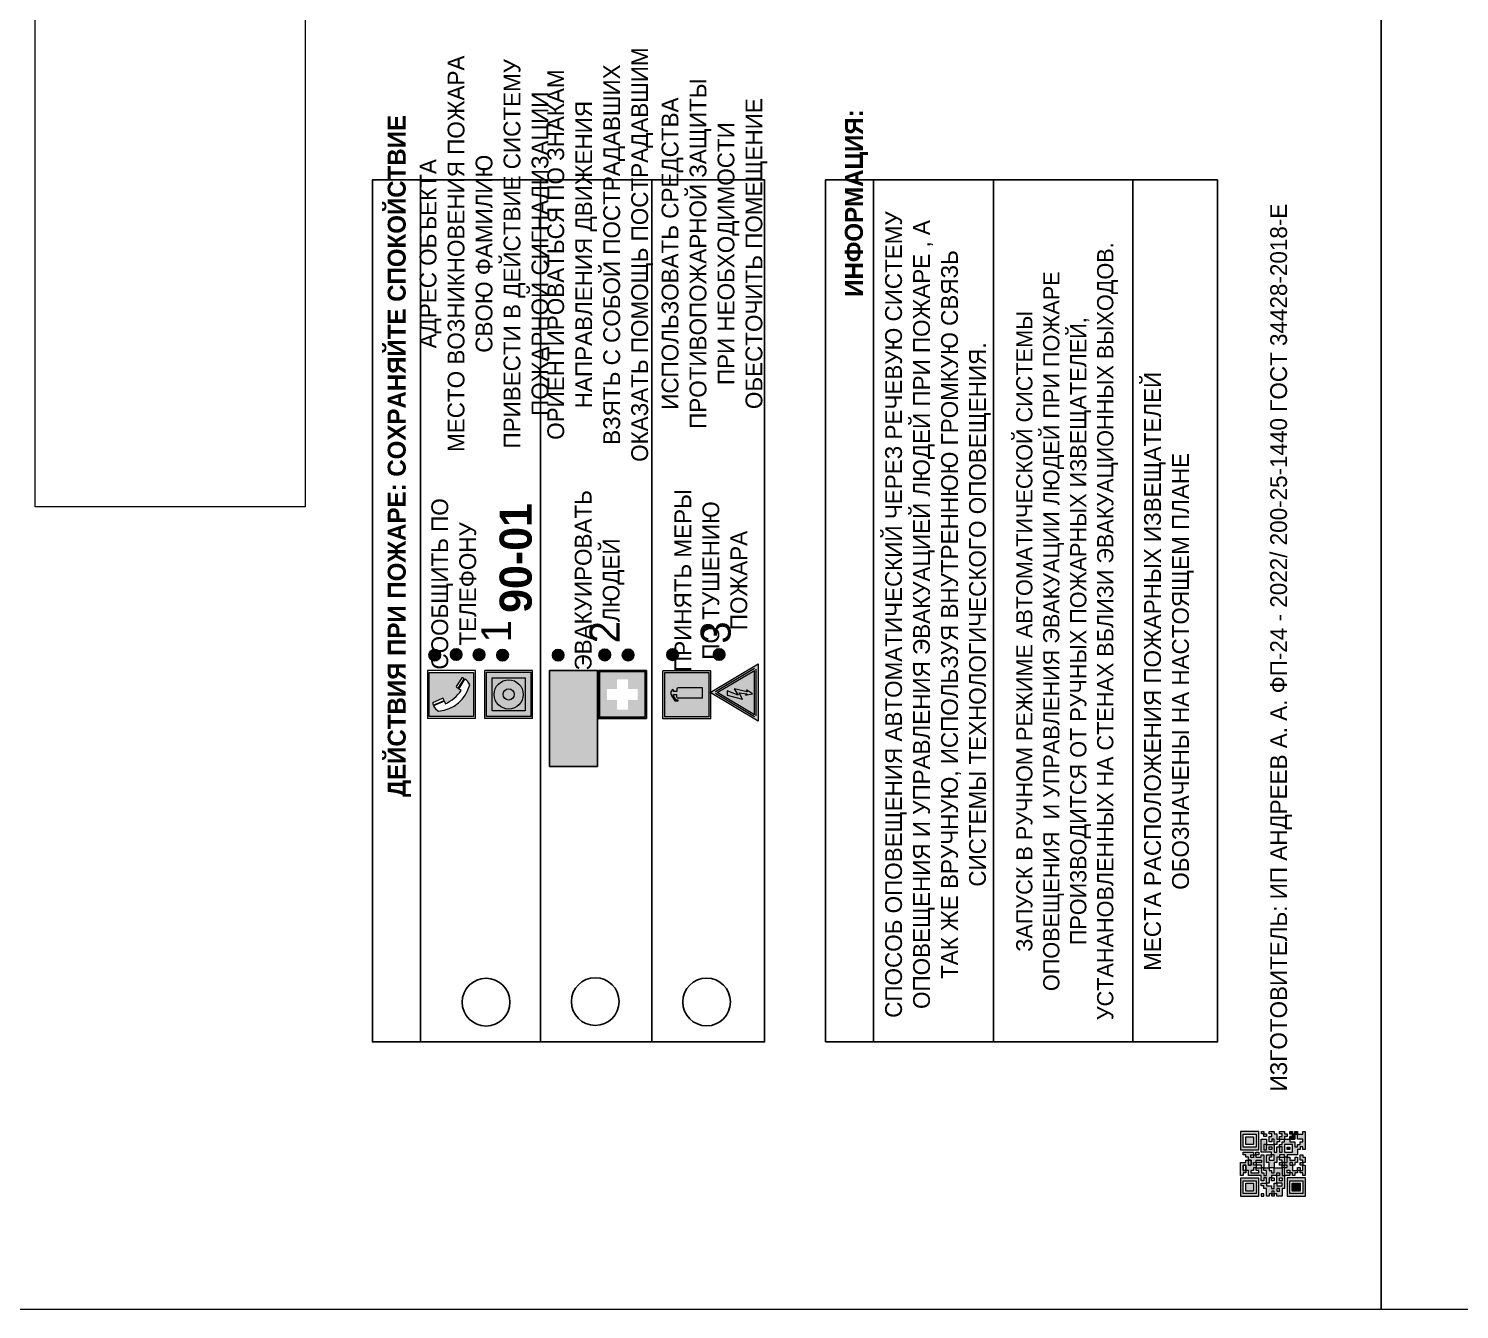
# Model space of a CAD drawing. Header units: millimetres. Extents: x 13810 to 67229, y 12374 to 21950.
# Drawn here: x 28840.9 to 29079.6, y 13754.2 to 13967.8 of the extents above; entities that cross this region are included whole.
import ezdxf

# ---------------------------------------------------------------- set-up
doc = ezdxf.new("R2010")
doc.units = ezdxf.units.MM
doc.styles.add('обычный', font='arial.ttf')
picture_1 = doc.add_image_def('image1.jpg', size_in_pixel=(337, 105))

# ---------------------------------------------------------------- blocks, each defined once
blk = doc.blocks.new('QR')
at = {"lineweight": 0}
h = blk.add_hatch(color=256, dxfattribs=at)
h.dxf.hatch_style = 1
h.paths.add_polyline_path([(9241.16, 2687.38), (9242.01, 2687.38), (9242.01, 2687.83), (9241.59, 2687.83), (9241.59, 2688.68), (9239.45, 2688.68), (9239.45, 2688.25), (9239.86, 2688.25), (9239.86, 2687.83), (9240.29, 2687.83), (9240.29, 2688.25), (9241.16, 2688.25), (9241.16, 2687.83), (9240.29, 2687.83), (9240.29, 2687.38), (9239.45, 2687.38), (9239.45, 2685.22), (9238.57, 2685.22), (9238.57, 2684.8), (9239.02, 2684.8), (9239.02, 2684.37), (9238.13, 2684.37), (9238.13, 2683.92), (9239.02, 2683.92), (9239.02, 2683.5), (9239.44, 2683.5), (9239.44, 2682.64), (9239.87, 2682.64), (9239.87, 2682.18), (9239.44, 2682.18), (9239.44, 2682.64), (9238.13, 2682.64), (9238.13, 2681.76), (9237.71, 2681.76), (9237.71, 2682.64), (9238.13, 2682.64), (9238.13, 2683.07), (9237.27, 2683.07), (9237.27, 2683.51), (9237.71, 2683.51), (9237.71, 2684.37), (9238.13, 2684.37), (9238.13, 2685.22), (9237.71, 2685.22), (9237.71, 2684.8), (9237.28, 2684.8), (9237.28, 2684.38), (9235.98, 2684.38), (9235.98, 2683.92), (9236.4, 2683.92), (9236.4, 2683.49), (9236.84, 2683.49), (9236.84, 2683.07), (9236.4, 2683.07), (9236.4, 2682.64), (9235.98, 2682.64), (9235.98, 2681.76), (9237.29, 2681.76), (9237.29, 2681.33), (9239.43, 2681.33), (9239.43, 2681.76), (9240.74, 2681.76), (9240.74, 2683.05), (9239.87, 2683.05), (9239.87, 2683.5), (9240.29, 2683.5), (9240.29, 2683.91), (9240.74, 2683.91), (9240.74, 2684.81), (9240.29, 2684.81), (9240.29, 2684.79), (9240.29, 2684.37), (9239.45, 2684.37), (9239.45, 2684.8), (9239.87, 2684.8), (9239.87, 2685.21), (9240.74, 2685.21), (9240.74, 2686.1), (9240.29, 2686.1), (9240.29, 2685.64), (9239.86, 2685.64), (9239.86, 2686.95), (9240.29, 2686.95), (9240.29, 2686.52), (9240.74, 2686.52), (9240.74, 2686.1), (9241.16, 2686.1), (9241.16, 2686.53), (9241.59, 2686.53), (9241.59, 2686.1), (9242.02, 2686.1), (9242.02, 2685.21), (9241.59, 2685.21), (9241.59, 2686.1), (9241.16, 2686.1), (9241.16, 2685.21), (9240.74, 2685.21), (9240.74, 2684.81), (9242.89, 2684.81), (9242.89, 2685.22), (9242.47, 2685.22), (9242.47, 2686.11), (9242.89, 2686.11), (9242.89, 2686.52), (9242.46, 2686.52), (9242.46, 2686.95), (9242.89, 2686.95), (9242.89, 2686.52), (9243.32, 2686.52), (9243.32, 2688.26), (9242.9, 2688.26), (9242.9, 2687.83), (9242.47, 2687.83), (9242.47, 2687.38), (9242.01, 2687.38), (9242.01, 2686.94), (9241.16, 2686.94)])
h.paths.add_polyline_path([(9239.02, 2682.18), (9239.02, 2681.76), (9238.54, 2681.76), (9238.54, 2682.18)], flags=16)
h.paths.add_polyline_path([(9237.27, 2682.65), (9237.27, 2682.19), (9236.83, 2682.19), (9236.83, 2682.65)], flags=16)
h = blk.add_hatch(color=256, dxfattribs=at)
h.dxf.hatch_style = 1
h.paths.add_polyline_path([(9238.15, 2687.83), (9236.83, 2687.83), (9236.83, 2686.52), (9238.15, 2686.52)], flags=0)
h.paths.add_polyline_path([(9239.01, 2685.65), (9239.01, 2688.68), (9235.98, 2688.68), (9235.98, 2685.65)])
h.paths.add_polyline_path([(9236.41, 2686.1), (9236.41, 2688.26), (9238.56, 2688.26), (9238.56, 2686.1)], flags=16)
h.paths.add_polyline_path([(9236.83, 2686.52), (9236.83, 2687.83), (9238.15, 2687.83), (9238.15, 2686.52)], flags=0)
h = blk.add_hatch(color=256, dxfattribs=at)
h.dxf.hatch_style = 1
h.paths.add_polyline_path([(9238.15, 2686.52), (9238.15, 2687.83), (9236.83, 2687.83), (9236.83, 2686.52)])
h.paths.add_polyline_path([(9245.91, 2686.52), (9245.91, 2687.83), (9244.59, 2687.83), (9244.59, 2686.52)], flags=0)
h.paths.add_polyline_path([(9246.77, 2685.65), (9246.77, 2688.68), (9243.74, 2688.68), (9243.74, 2685.65)])
h.paths.add_polyline_path([(9244.17, 2686.1), (9244.17, 2688.26), (9246.32, 2688.26), (9246.32, 2686.1)], flags=16)
h.paths.add_polyline_path([(9244.59, 2686.52), (9244.59, 2687.83), (9245.91, 2687.83), (9245.91, 2686.52)], flags=0)
h = blk.add_hatch(color=256, dxfattribs=at)
h.dxf.hatch_style = 1
h.paths.add_polyline_path([(9243.32, 2686.11), (9242.89, 2686.11), (9242.89, 2685.64), (9243.32, 2685.64)])
h.paths.add_polyline_path([(9239.02, 2683.07), (9239.02, 2683.5), (9238.56, 2683.5), (9238.56, 2683.07)])
h.paths.add_polyline_path([(9236.4, 2684.8), (9236.4, 2685.22), (9235.98, 2685.22), (9235.98, 2684.8)])
h.paths.add_polyline_path([(9236.4, 2683.07), (9236.4, 2683.49), (9235.98, 2683.49), (9235.98, 2683.07)])
h = blk.add_hatch(color=256, dxfattribs=at)
h.dxf.hatch_style = 1
h.paths.add_polyline_path([(9240.75, 2681.76), (9240.75, 2681.35), (9241.17, 2681.35), (9241.17, 2681.76)])
h.paths.add_polyline_path([(9241.6, 2682.18), (9241.17, 2682.18), (9241.17, 2681.76), (9241.6, 2681.76)])
h.paths.add_polyline_path([(9242.47, 2681.34), (9242.47, 2682.19), (9242.02, 2682.19), (9242.02, 2681.76), (9241.6, 2681.76), (9241.6, 2681.34)])
h.paths.add_polyline_path([(9239.87, 2678.3), (9239.44, 2678.3), (9239.44, 2677.89), (9241.17, 2677.89), (9241.17, 2678.3), (9240.28, 2678.3), (9240.28, 2678.73), (9239.87, 2678.73)])
h.paths.add_polyline_path([(9240.75, 2678.73), (9240.75, 2679.19), (9240.28, 2679.19), (9240.28, 2678.73)])
h.paths.add_polyline_path([(9241.6, 2678.73), (9241.17, 2678.73), (9241.17, 2678.3), (9241.6, 2678.3)])
h.paths.add_polyline_path([(9242.02, 2678.3), (9241.6, 2678.3), (9241.6, 2677.89), (9242.48, 2677.89), (9242.48, 2678.31), (9242.9, 2678.31), (9242.9, 2678.73), (9242.02, 2678.73)])
h.paths.add_polyline_path([(9246.36, 2684.37), (9246.36, 2684.79), (9245.93, 2684.79), (9245.93, 2684.37)])
h.paths.add_polyline_path([(9246.78, 2685.2), (9246.36, 2685.2), (9246.36, 2684.79), (9246.78, 2684.79)])
h.paths.add_polyline_path([(9245.91, 2687.83), (9244.59, 2687.83), (9244.59, 2686.52), (9245.91, 2686.52)])
h = blk.add_hatch(color=256, dxfattribs=at)
h.dxf.hatch_style = 1
h.paths.add_polyline_path([(9243.32, 2682.64), (9243.32, 2683.07), (9244.62, 2683.07), (9244.62, 2684.37), (9243.74, 2684.37), (9243.74, 2684.8), (9244.62, 2684.8), (9244.62, 2684.37), (9245.48, 2684.37), (9245.48, 2685.22), (9243.32, 2685.22), (9243.32, 2683.5), (9242.89, 2683.5), (9242.89, 2683.06), (9242.01, 2683.06), (9242.01, 2683.91), (9242.47, 2683.91), (9242.47, 2683.5), (9242.89, 2683.5), (9242.89, 2684.38), (9241.59, 2684.38), (9241.59, 2683.91), (9240.74, 2683.91), (9240.74, 2683.05), (9241.59, 2683.05), (9241.59, 2682.64), (9242.47, 2682.64), (9242.47, 2682.19), (9242.91, 2682.19), (9242.91, 2681.34), (9242.48, 2681.34), (9242.48, 2680.91), (9242.91, 2680.91), (9242.91, 2679.17), (9243.75, 2679.17), (9243.75, 2678.73), (9244.2, 2678.73), (9244.2, 2678.3), (9243.75, 2678.3), (9243.75, 2677.88), (9246.78, 2677.88), (9246.78, 2678.3), (9246.35, 2678.3), (9246.35, 2679.19), (9245.48, 2679.19), (9245.48, 2678.31), (9245.05, 2678.31), (9245.05, 2678.73), (9244.62, 2678.73), (9244.62, 2679.19), (9244.2, 2679.19), (9244.2, 2679.61), (9245.05, 2679.61), (9245.05, 2680.46), (9245.48, 2680.46), (9245.48, 2681.34), (9245.04, 2681.34), (9245.04, 2681.76), (9244.63, 2681.76), (9244.63, 2682.19), (9244.21, 2682.19), (9244.21, 2681.76), (9243.32, 2681.76), (9243.32, 2682.19), (9244.21, 2682.19), (9244.21, 2682.64)])
h.paths.add_polyline_path([(9243.75, 2683.49), (9243.75, 2683.92), (9244.21, 2683.92), (9244.21, 2683.49)], flags=16)
h.paths.add_polyline_path([(9243.32, 2681.34), (9244.63, 2681.34), (9244.63, 2680.04), (9243.32, 2680.04)], flags=16)
h.paths.add_polyline_path([(9243.76, 2680.89), (9244.18, 2680.89), (9244.18, 2680.48), (9243.76, 2680.48)], flags=0)
h = blk.add_hatch(color=256, dxfattribs=at)
h.dxf.hatch_style = 1
h.paths.add_polyline_path([(9246.36, 2683.07), (9246.78, 2683.07), (9246.78, 2683.92), (9246.36, 2683.92), (9246.36, 2683.49), (9245.92, 2683.49), (9245.92, 2683.92), (9245.06, 2683.92), (9245.06, 2683.49), (9245.48, 2683.49), (9245.48, 2683.07), (9244.62, 2683.07), (9244.62, 2682.65), (9245.05, 2682.65), (9245.05, 2682.18), (9245.48, 2682.18), (9245.48, 2682.65), (9246.36, 2682.65)])
h.paths.add_polyline_path([(9246.78, 2682.18), (9246.36, 2682.18), (9246.36, 2681.75), (9245.92, 2681.75), (9245.92, 2682.18), (9245.48, 2682.18), (9245.48, 2681.34), (9245.48, 2681.34), (9245.94, 2681.34), (9245.94, 2680.91), (9246.36, 2680.91), (9246.36, 2681.34), (9246.78, 2681.34)])
h = blk.add_hatch(color=256, dxfattribs=at)
h.dxf.hatch_style = 1
h.paths.add_polyline_path([(9242.02, 2680.46), (9242.48, 2680.46), (9242.48, 2680.91), (9241.58, 2680.91), (9241.58, 2681.35), (9241.17, 2681.35), (9241.17, 2680.91), (9240.75, 2680.91), (9240.75, 2681.33), (9239.43, 2681.33), (9239.43, 2680.46), (9239.86, 2680.46), (9239.86, 2680.92), (9240.3, 2680.92), (9240.3, 2680.46), (9239.86, 2680.46), (9239.86, 2680.04), (9239.44, 2680.04), (9239.44, 2679.62), (9239.86, 2679.62), (9239.86, 2679.19), (9240.29, 2679.19), (9240.29, 2680.03), (9241.18, 2680.03), (9241.18, 2680.47), (9241.6, 2680.47), (9241.6, 2680.03), (9241.18, 2680.03), (9241.18, 2679.61), (9241.6, 2679.61), (9241.6, 2679.19), (9242.47, 2679.19), (9242.47, 2679.6), (9242.02, 2679.6)])
h = blk.add_hatch(color=256, dxfattribs=at)
h.dxf.hatch_style = 1
h.paths.add_polyline_path([(9235.98, 2680.9), (9235.98, 2677.86), (9239.02, 2677.86), (9239.02, 2680.9)])
h.paths.add_polyline_path([(9238.57, 2680.48), (9238.57, 2678.32), (9236.41, 2678.32), (9236.41, 2680.48)], flags=16)
h.paths.add_polyline_path([(9238.15, 2680.05), (9238.15, 2678.74), (9236.83, 2678.74), (9236.83, 2680.05)], flags=0)
h = blk.add_hatch(color=256, dxfattribs=at)
h.dxf.hatch_style = 1
h.paths.add_polyline_path([(9238.15, 2680.05), (9236.83, 2680.05), (9236.83, 2678.74), (9238.15, 2678.74)])
h = blk.add_hatch(color=256, dxfattribs=at)
h.dxf.hatch_style = 1
h.paths.add_polyline_path([(9244.18, 2680.48), (9244.18, 2680.89), (9243.76, 2680.89), (9243.76, 2680.48)])
h = blk.add_hatch(color=256, dxfattribs=at)
h.dxf.hatch_style = 1
h.paths.add_polyline_path([(9245.93, 2680.04), (9245.93, 2680.46), (9245.48, 2680.46), (9245.48, 2679.62), (9246.35, 2679.62), (9246.35, 2680.04)])
h.paths.add_polyline_path([(9246.78, 2680.04), (9246.78, 2680.46), (9246.35, 2680.46), (9246.35, 2680.04)])
h.paths.add_polyline_path([(9246.78, 2679.18), (9246.78, 2679.62), (9246.35, 2679.62), (9246.35, 2679.18)])
for points in [[(9237.71, 2685.22), (9238.13, 2685.22), (9238.13, 2684.37), (9237.71, 2684.37), (9237.71, 2683.51), (9237.27, 2683.51), (9237.27, 2683.07), (9238.13, 2683.07), (9238.13, 2682.64), (9237.71, 2682.64), (9237.71, 2681.76), (9238.13, 2681.76), (9238.13, 2682.64), (9239.44, 2682.64), (9239.44, 2683.5), (9239.02, 2683.5), (9239.02, 2683.07), (9238.56, 2683.07), (9238.56, 2683.5), (9239.02, 2683.5), (9239.02, 2683.92), (9238.13, 2683.92), (9238.13, 2684.37), (9239.02, 2684.37), (9239.02, 2684.8), (9238.57, 2684.8), (9238.57, 2685.22), (9239.45, 2685.22), (9239.45, 2687.38), (9240.29, 2687.38), (9240.29, 2687.83), (9239.86, 2687.83), (9239.86, 2688.25), (9239.45, 2688.25), (9239.45, 2688.68), (9241.59, 2688.68), (9241.59, 2687.83), (9242.01, 2687.83), (9242.01, 2687.38), (9242.47, 2687.38), (9242.47, 2687.83), (9242.9, 2687.83), (9242.9, 2688.26), (9243.32, 2688.26), (9243.32, 2686.52), (9242.89, 2686.52), (9242.89, 2686.11), (9243.32, 2686.11), (9243.32, 2685.64), (9242.89, 2685.64), (9242.89, 2686.11), (9242.47, 2686.11), (9242.47, 2685.22), (9242.89, 2685.22), (9242.89, 2684.81), (9240.74, 2684.81), (9240.74, 2683.91), (9241.59, 2683.91), (9241.59, 2684.38), (9242.89, 2684.38), (9242.89, 2683.5), (9242.47, 2683.5), (9242.47, 2683.91), (9242.01, 2683.91), (9242.01, 2683.06), (9242.89, 2683.06), (9242.89, 2683.5), (9243.32, 2683.5), (9243.32, 2685.22), (9245.48, 2685.22), (9245.48, 2684.37), (9244.62, 2684.37), (9244.62, 2683.07), (9245.48, 2683.07), (9245.48, 2683.49), (9245.06, 2683.49), (9245.06, 2683.92), (9245.92, 2683.92), (9245.92, 2683.49), (9246.36, 2683.49), (9246.36, 2683.92), (9246.78, 2683.92), (9246.78, 2683.07), (9246.36, 2683.07), (9246.36, 2682.65), (9245.48, 2682.65), (9245.48, 2682.18), (9245.92, 2682.18), (9245.92, 2681.75), (9246.36, 2681.75), (9246.36, 2682.18), (9246.78, 2682.18), (9246.78, 2681.34), (9246.36, 2681.34), (9246.36, 2680.91), (9245.94, 2680.91), (9245.94, 2681.34), (9245.48, 2681.34), (9245.48, 2680.46), (9245.93, 2680.46), (9245.93, 2680.04), (9246.35, 2680.04), (9246.35, 2680.46), (9246.78, 2680.46), (9246.78, 2680.04), (9246.78, 2680.04), (9246.35, 2680.04), (9246.35, 2679.62), (9246.78, 2679.62), (9246.78, 2679.18), (9246.35, 2679.18), (9246.35, 2678.3), (9246.78, 2678.3), (9246.78, 2677.88), (9243.75, 2677.88), (9243.75, 2678.3), (9244.2, 2678.3), (9244.2, 2678.73), (9243.75, 2678.73), (9243.75, 2679.17), (9242.91, 2679.17), (9242.91, 2680.91), (9242.48, 2680.91), (9242.48, 2680.46), (9242.02, 2680.46), (9242.02, 2679.6), (9242.47, 2679.6), (9242.47, 2679.19), (9241.6, 2679.19), (9241.6, 2679.61), (9241.18, 2679.61), (9241.18, 2680.03), (9240.29, 2680.03), (9240.29, 2679.19), (9240.75, 2679.19), (9240.75, 2678.73), (9240.28, 2678.73), (9240.28, 2678.3), (9241.17, 2678.3), (9241.17, 2678.73), (9241.6, 2678.73), (9241.6, 2678.3), (9242.02, 2678.3), (9242.02, 2678.73), (9242.9, 2678.73), (9242.9, 2678.31), (9242.48, 2678.31), (9242.48, 2677.89), (9241.6, 2677.89), (9241.6, 2678.3), (9241.17, 2678.3), (9241.17, 2677.89), (9239.44, 2677.89), (9239.44, 2678.3), (9239.87, 2678.3), (9239.87, 2678.73), (9240.28, 2678.73), (9240.28, 2679.19), (9240.29, 2679.19), (9239.86, 2679.19), (9239.86, 2679.62), (9239.44, 2679.62), (9239.44, 2680.04), (9239.86, 2680.04), (9239.86, 2680.46), (9239.43, 2680.46), (9239.43, 2681.33), (9237.29, 2681.33), (9237.29, 2681.76), (9235.98, 2681.76), (9235.98, 2682.64), (9236.4, 2682.64), (9236.4, 2683.07), (9235.98, 2683.07), (9235.98, 2683.49), (9236.4, 2683.49), (9236.4, 2683.92), (9235.98, 2683.92), (9235.98, 2684.38), (9237.28, 2684.38), (9237.28, 2684.8), (9237.71, 2684.8), (9237.71, 2685.22), (9237.92, 2685.22)], [(9240.74, 2686.1), (9240.74, 2686.52), (9240.29, 2686.52), (9240.29, 2686.95), (9239.86, 2686.95), (9239.86, 2685.64), (9240.29, 2685.64), (9240.29, 2686.1), (9240.74, 2686.1), (9240.74, 2686.52)], [(9240.74, 2685.21), (9239.87, 2685.21), (9239.87, 2684.8), (9239.45, 2684.8), (9239.45, 2684.37), (9240.29, 2684.37), (9240.29, 2684.79), (9240.29, 2684.81), (9240.74, 2684.81), (9240.74, 2685.21), (9239.87, 2685.21)], [(9240.74, 2683.91), (9240.29, 2683.91), (9240.29, 2683.5), (9239.87, 2683.5), (9239.87, 2683.05), (9240.74, 2683.05), (9240.74, 2683.91)], [(9244.62, 2684.37), (9244.62, 2684.8), (9243.74, 2684.8), (9243.74, 2684.37), (9244.62, 2684.37)], [(9240.74, 2683.05), (9240.74, 2681.76), (9239.43, 2681.76), (9239.43, 2681.33), (9240.75, 2681.33), (9240.75, 2681.35), (9240.75, 2680.91), (9241.17, 2680.91), (9241.17, 2681.35), (9241.58, 2681.35), (9241.58, 2680.91), (9242.48, 2680.91), (9242.48, 2681.34), (9242.91, 2681.34), (9242.91, 2682.19), (9242.47, 2682.19), (9242.47, 2682.64), (9241.59, 2682.64), (9241.59, 2683.05), (9240.74, 2683.05)], [(9241.6, 2681.76), (9242.02, 2681.76), (9242.02, 2682.19), (9242.47, 2682.19), (9242.47, 2681.34), (9241.6, 2681.34), (9241.6, 2681.76)], [(9244.62, 2683.07), (9243.32, 2683.07), (9243.32, 2682.64), (9244.21, 2682.64), (9244.21, 2682.19), (9243.32, 2682.19), (9243.32, 2681.76), (9244.21, 2681.76), (9244.21, 2682.19), (9244.63, 2682.19), (9244.63, 2681.76), (9245.04, 2681.76), (9245.04, 2681.34), (9245.48, 2681.34)], [(9245.48, 2682.18), (9245.05, 2682.18), (9245.05, 2682.65), (9244.62, 2682.65), (9244.62, 2683.07)], [(9245.48, 2682.18), (9245.48, 2681.34)], [(9239.86, 2680.46), (9239.86, 2680.92), (9240.3, 2680.92), (9240.3, 2680.46), (9239.86, 2680.46)], [(9245.48, 2680.46), (9245.05, 2680.46), (9245.05, 2679.61), (9244.2, 2679.61), (9244.2, 2679.19), (9244.62, 2679.19), (9244.62, 2678.73), (9245.05, 2678.73), (9245.05, 2678.31), (9245.48, 2678.31), (9245.48, 2679.19), (9246.35, 2679.19), (9246.35, 2679.07)], [(9246.35, 2679.62), (9245.48, 2679.62), (9245.48, 2680.46)], [(9245.48, 2680.46), (9245.48, 2679.62), (9246.35, 2679.62), (9246.35, 2680.04), (9245.93, 2680.04), (9245.93, 2680.46), (9245.48, 2680.46), (9245.48, 2679.62)], [(9246.35, 2679.62), (9246.35, 2679.18)]]:
    blk.add_lwpolyline(points, dxfattribs=at)
for points in [[(9235.98, 2685.65), (9239.01, 2685.65), (9239.01, 2688.68), (9235.98, 2688.68)], [(9243.74, 2685.65), (9246.77, 2685.65), (9246.77, 2688.68), (9243.74, 2688.68)], [(9236.41, 2688.26), (9238.56, 2688.26), (9238.56, 2686.1), (9236.41, 2686.1)], [(9236.83, 2687.83), (9238.15, 2687.83), (9238.15, 2686.52), (9236.83, 2686.52)], [(9240.29, 2687.83), (9241.16, 2687.83), (9241.16, 2688.25), (9240.29, 2688.25)], [(9240.29, 2688.25), (9241.16, 2688.25), (9241.16, 2687.83), (9240.29, 2687.83)], [(9241.16, 2686.1), (9240.74, 2686.1), (9240.74, 2685.21), (9241.16, 2685.21)], [(9242.01, 2687.38), (9241.16, 2687.38), (9241.16, 2686.94), (9242.01, 2686.94)], [(9241.16, 2687.38), (9242.01, 2687.38), (9242.01, 2686.94), (9241.16, 2686.94)], [(9241.16, 2686.53), (9241.59, 2686.53), (9241.59, 2686.1), (9241.16, 2686.1)], [(9241.59, 2686.1), (9242.02, 2686.1), (9242.02, 2685.21), (9241.59, 2685.21)], [(9242.89, 2686.52), (9242.46, 2686.52), (9242.46, 2686.95), (9242.89, 2686.95)], [(9244.17, 2688.26), (9246.32, 2688.26), (9246.32, 2686.1), (9244.17, 2686.1)], [(9244.59, 2687.83), (9245.91, 2687.83), (9245.91, 2686.52), (9244.59, 2686.52)], [(9235.98, 2684.8), (9236.4, 2684.8), (9236.4, 2685.22), (9235.98, 2685.22)], [(9243.75, 2683.92), (9244.21, 2683.92), (9244.21, 2683.49), (9243.75, 2683.49)], [(9245.93, 2684.79), (9246.36, 2684.79), (9246.36, 2684.37), (9245.93, 2684.37)], [(9246.36, 2685.2), (9246.78, 2685.2), (9246.78, 2684.79), (9246.36, 2684.79)], [(9236.4, 2683.07), (9236.84, 2683.07), (9236.84, 2683.49), (9236.4, 2683.49)], [(9236.83, 2682.19), (9237.27, 2682.19), (9237.27, 2682.65), (9236.83, 2682.65)], [(9238.54, 2682.18), (9239.02, 2682.18), (9239.02, 2681.76), (9238.54, 2681.76)], [(9239.44, 2682.64), (9239.87, 2682.64), (9239.87, 2682.18), (9239.44, 2682.18)], [(9240.75, 2681.76), (9241.17, 2681.76), (9241.17, 2681.35), (9240.75, 2681.35)], [(9241.17, 2682.18), (9241.6, 2682.18), (9241.6, 2681.76), (9241.17, 2681.76)], [(9243.32, 2680.04), (9244.63, 2680.04), (9244.63, 2681.34), (9243.32, 2681.34)], [(9235.98, 2677.86), (9239.02, 2677.86), (9239.02, 2680.9), (9235.98, 2680.9)], [(9236.41, 2680.48), (9238.57, 2680.48), (9238.57, 2678.32), (9236.41, 2678.32)], [(9236.83, 2680.05), (9238.15, 2680.05), (9238.15, 2678.74), (9236.83, 2678.74)], [(9241.18, 2680.03), (9241.6, 2680.03), (9241.6, 2680.47), (9241.18, 2680.47)], [(9243.76, 2680.89), (9244.18, 2680.89), (9244.18, 2680.48), (9243.76, 2680.48)]]:
    blk.add_lwpolyline(points, close=True, dxfattribs=at)
blk = doc.blocks.new('A$C3E6D3DDE')
at = {"lineweight": 5}
h = blk.add_hatch(color=40, dxfattribs=at)
h.paths.add_polyline_path([(24.1, 1.45), (16.46, -11.35), (31.74, -11.35)])
h.paths.add_polyline_path([(24.09, -0.46), (30.03, -10.41), (18.14, -10.41)], flags=16)
h.paths.add_polyline_path([(24.54, -3.08), (23.41, -6.02), (25.13, -5.01), (24.33, -8.5), (24.82, -8.27), (23.79, -9.86), (23.4, -8.04), (23.8, -8.43), (24.04, -6.29), (22.39, -7.25), (23.44, -3.08)], flags=0)
h = blk.add_hatch(color=256, dxfattribs=at)
h.paths.add_polyline_path([(24.37, 0.03, 0.567511), (23.82, 0.03), (17.59, -10.4, 0.582454), (17.86, -10.88), (30.32, -10.88, 0.582149), (30.6, -10.4)])
h.paths.add_polyline_path([(24.09, -0.46), (18.14, -10.41), (30.03, -10.41)], flags=16)
h.paths.add_polyline_path([(24.54, -3.08), (23.41, -6.02), (25.13, -5.01), (24.33, -8.5), (24.82, -8.27), (23.79, -9.86), (23.4, -8.04), (23.8, -8.43), (24.04, -6.29), (22.39, -7.25), (23.44, -3.08)], flags=0)
h = blk.add_hatch(color=40, dxfattribs=at)
h.paths.add_polyline_path([(24.09, -0.46), (18.14, -10.41), (30.03, -10.41)])
h.paths.add_polyline_path([(24.82, -8.27), (23.79, -9.86), (23.4, -8.04), (23.8, -8.43), (24.04, -6.29), (22.39, -7.25), (23.44, -3.08), (24.54, -3.08), (23.41, -6.02), (25.13, -5.01), (24.33, -8.5)], flags=16)
at = {"color": 40, "lineweight": 5}
for p, q in [((16.46, -11.35), (24.1, 1.45)), ((24.1, 1.45), (31.74, -11.35))]:
    blk.add_line(p, q, dxfattribs=at)
at = {"lineweight": 5}
for p, q in [((17.59, -10.4), (23.82, 0.03)), ((24.37, 0.03), (30.6, -10.4)), ((18.14, -10.41), (24.09, -0.46)), ((23.44, -3.08), (22.39, -7.25)), ((23.41, -6.02), (24.54, -3.08)), ((24.54, -3.08), (23.44, -3.08)), ((24.09, -0.46), (30.03, -10.41)), ((22.39, -7.25), (24.04, -6.29)), ((25.13, -5.01), (23.41, -6.02)), ((24.04, -6.29), (23.8, -8.43)), ((24.33, -8.5), (25.13, -5.01)), ((17.86, -10.88), (30.32, -10.88)), ((18.14, -10.41), (30.03, -10.41)), ((23.8, -8.43), (23.4, -8.04)), ((23.4, -8.04), (23.79, -9.86)), ((23.79, -9.86), (24.82, -8.27)), ((24.82, -8.27), (24.33, -8.5))]:
    blk.add_line(p, q, dxfattribs=at)
at = {"color": 50, "lineweight": 5}
blk.add_line((31.74, -11.35), (16.46, -11.35), dxfattribs=at)
blk = doc.blocks.new('A$C456E1F9C')
at = {"lineweight": 5}
h = blk.add_hatch(color=242, dxfattribs=at)
h.paths.add_polyline_path([(0.51, -1.47), (0.51, -13.26), (12.29, -13.26), (12.29, -1.47)])
h.paths.add_polyline_path([(5.42, -4.95, -0.254479), (4.78, -5.4), (3.52, -2.53, -0.209735), (4.23, -2.4)], flags=16)
h.paths.add_polyline_path([(8.53, -8.6), (10.87, -10.17), (10.54, -10.76), (8.03, -9.13, -0.192251)], flags=16)
h.paths.add_polyline_path([(4.61, -5.49, 0.005518), (3.87, -5.72, 0.128647), (7.49, -10.01, 0.00809), (7.83, -9.33), (10.47, -10.97, -0.16736), (8.99, -12.25, -0.327862), (1.95, -3.95, -0.166952), (3.36, -2.62)], flags=16)
at = {"color": 242, "lineweight": 5}
for p, q in [((0, -13.77), (0, -0.97)), ((12.8, -0.97), (0, -0.97)), ((4.61, -5.49), (3.36, -2.62)), ((3.52, -2.53), (4.78, -5.4)), ((4.23, -2.4), (5.42, -4.95)), ((12.8, -13.77), (12.8, -0.97)), ((7.83, -9.33), (10.47, -10.97)), ((8.03, -9.13), (10.54, -10.76)), ((10.81, -10.12), (8.53, -8.6)), ((10.54, -10.76), (10.8, -10.3)), ((10.8, -10.3), (10.81, -10.12)), ((0, -13.77), (12.8, -13.77))]:
    blk.add_line(p, q, dxfattribs=at)
blk.add_lwpolyline([(0.51, -1.47), (12.29, -1.47), (12.29, -13.26), (0.51, -13.26)], close=True, dxfattribs=at)
for centre, radius, start, end in [((4.59, -5.34), 2.99, 114.2845, 152.1974), ((4.02, -3.27), 0.891, 76.3284, 123.7092), ((11.12, -3.31), 9.19, 183.9915, 256.6009), ((14.98, -39.1), 35.17, 107.1487, 108.4135), ((13.86, -0.94), 11.08, 205.5536, 234.8762), ((4.68, -4.59), 0.824, 276.9621, 334.0723), ((-13.31, 0.8), 23.44, 332.5487, 334.4027), ((8.94, -9.5), 0.989, 114.4092, 157.9388), ((7.87, -9.46), 3, 291.9291, 329.9329)]:
    blk.add_arc(centre, radius, start, end, dxfattribs=at)
blk = doc.blocks.new('A$C54414219')
at = {"true_color": 0xffffff}
h = blk.add_hatch(color=7, dxfattribs=at)
h.paths.add_polyline_path([(2.39, -9.45), (2.39, -18.3), (11.23, -18.3), (11.23, -9.45)], flags=0)
h.paths.add_polyline_path([(10.71, -13.87, -1), (2.92, -13.87, -1)], flags=0)
h.paths.add_polyline_path([(8.3, -13.87, -1), (5.33, -13.87, -1)], flags=0)
h.paths.add_polyline_path([(0.41, -7.47), (0.41, -20.27), (13.21, -20.27), (13.21, -7.47)])
h.paths.add_polyline_path([(0.92, -19.77), (12.71, -19.77), (12.71, -7.98), (0.92, -7.98)], flags=16)
h.paths.add_polyline_path([(11.23, -9.45), (11.23, -18.3), (2.39, -18.3), (2.39, -9.45)], flags=0)
at = {"lineweight": 5}
h = blk.add_hatch(color=242, dxfattribs=at)
h.paths.add_polyline_path([(12.71, -7.98), (0.92, -7.98), (0.92, -19.77), (12.71, -19.77)])
h.paths.add_polyline_path([(11.23, -18.3), (2.39, -18.3), (2.39, -9.45), (11.23, -9.45)], flags=16)
h.paths.add_polyline_path([(10.71, -13.87, -1), (2.92, -13.87, -1)], flags=0)
h.paths.add_polyline_path([(8.3, -13.87, -1), (5.33, -13.87, -1)], flags=0)
at = {"true_color": 0xffffff}
h = blk.add_hatch(color=7, dxfattribs=at)
h.paths.add_polyline_path([(2.39, -9.45), (2.39, -18.3), (11.23, -18.3), (11.23, -9.45)])
h.paths.add_polyline_path([(10.71, -13.87, -1), (2.92, -13.87, -1)], flags=16)
h.paths.add_polyline_path([(8.3, -13.87, -1), (5.33, -13.87, -1)], flags=0)
at = {"lineweight": 5}
h = blk.add_hatch(color=242, dxfattribs=at)
h.paths.add_polyline_path([(2.92, -13.87, 1), (10.71, -13.87, 1)])
h.paths.add_polyline_path([(8.3, -13.87, -1), (5.33, -13.87, -1)], flags=16)
at = {"color": 242, "lineweight": 5}
for p, q in [((0.41, -20.27), (0.41, -7.47)), ((0.41, -7.47), (13.21, -7.47)), ((0.41, -7.47), (13.21, -7.47)), ((13.21, -20.27), (13.21, -7.47)), ((0.41, -20.27), (13.21, -20.27))]:
    blk.add_line(p, q, dxfattribs=at)
for points in [[(0.92, -7.98), (12.71, -7.98), (12.71, -19.77), (0.92, -19.77)], [(2.39, -9.45), (11.23, -9.45), (11.23, -18.3), (2.39, -18.3)]]:
    blk.add_lwpolyline(points, close=True, dxfattribs=at)
for radius in [3.89, 1.49]:
    blk.add_circle((6.81, -13.87), radius, dxfattribs=at)
blk = doc.blocks.new('A$C32E8229D')
at = {"true_color": 0xffffff}
blk.add_hatch(color=7, dxfattribs=at).paths.add_polyline_path([(0, 0), (0, -8), (16, -8), (16, 0)])
h = blk.add_hatch(color=126)
h.paths.add_polyline_path([(0.2, -0.2), (15.8, -0.2), (15.8, -7.8), (0.2, -7.8)])
h.paths.add_polyline_path([(13.49, -2.05), (12.08, -2.05), (11.37, -2.63, 0.162397), (11.29, -2.84), (11.29, -3.63), (10.35, -3.63), (10.35, -4.05), (11.68, -4.05), (11.68, -3.48), (12.26, -4.28), (11.29, -5.1), (11.29, -6.78), (11.85, -6.78), (11.85, -5.44), (12.8, -4.64), (12.8, -5.94), (14.46, -5.94), (14.46, -5.39), (13.45, -5.39), (13.45, -3.97), (12.46, -2.59), (13.15, -2.59), (13.69, -3.34), (14.18, -3)], flags=16)
h.paths.add_polyline_path([(10.74, -1.82, 1), (11.8, -1.82, 1)], flags=16)
h.paths.add_polyline_path([(9.39, -3.59), (5.99, -3.59), (6.56, -3.03), (5.91, -3.03), (5.1, -3.83), (5.91, -4.64), (6.56, -4.64), (5.99, -4.09), (9.39, -4.09)], flags=16)
h.paths.add_polyline_path([(4.29, -1.08), (1.72, -1.08), (1.72, -6.6), (4.29, -6.6)], flags=16)
at = {"color": 126}
blk.add_lwpolyline([(16, -8), (0, -8), (0, 0), (16, 0)], close=True, dxfattribs=at)
blk = doc.blocks.new('A$C18900ED3')
h = blk.add_hatch(color=126)
h.paths.add_polyline_path([(-0.18, -0.18), (-7.02, -0.18), (-7.02, -7.02), (-0.18, -7.02)])
h.paths.add_polyline_path([(-5.89, -4.46), (-5.89, -2.77), (-4.46, -2.77), (-4.46, -1.31), (-2.77, -1.31), (-2.77, -2.77), (-1.33, -2.77), (-1.33, -4.46), (-2.77, -4.46), (-2.77, -5.89), (-4.46, -5.89), (-4.46, -4.46)], flags=16)
at = {"color": 126}
for p, q in [((-7.2, 0), (-7.2, -7.2)), ((0, 0), (-7.2, 0)), ((0, -7.2), (0, 0)), ((-7.02, -7.02), (-7.02, -0.18)), ((-7.02, -0.18), (-0.18, -0.18)), ((-0.18, -0.18), (-0.18, -7.02)), ((-7.2, -7.2), (0, -7.2)), ((-0.18, -7.02), (-7.02, -7.02))]:
    blk.add_line(p, q, dxfattribs=at)
blk = doc.blocks.new('A$C3AD82952')
at = {"true_color": 0xf5f5ff}
h = blk.add_hatch(color=7, dxfattribs=at)
h.dxf.hatch_style = 1
h.paths.add_polyline_path([(8.21, 8.73, 0.414214), (7.89, 9.05), (7.22, 9.05), (7.22, 9.92), (7.59, 9.92, 1), (7.57, 10.36), (7.22, 10.36), (7.22, 10.6), (6.43, 10.6), (6.43, 10.36), (6.01, 10.36), (4.74, 9.59), (4.74, 8.69), (4.98, 8.73), (4.98, 9.26), (6.12, 9.91), (6.43, 9.91), (6.43, 9.05), (5.76, 9.05, 0.414214), (5.44, 8.73), (5.44, 2.2), (8.21, 2.2)], flags=0)
h.paths.add_polyline_path([(12.8, 12.8), (0, 12.8), (0, 0), (12.8, 0)])
h.paths.add_polyline_path([(0.51, 12.29), (12.29, 12.29), (12.29, 0.51), (0.51, 0.51)], flags=16)
h.paths.add_polyline_path([(4.74, 9.59), (6.01, 10.36), (6.43, 10.36), (6.43, 10.6), (7.22, 10.6), (7.22, 10.36), (7.59, 10.36, -0.94586), (7.59, 9.92), (7.22, 9.92), (7.22, 9.05), (7.89, 9.05, -0.414214), (8.21, 8.73), (8.21, 2.2), (5.44, 2.2), (5.44, 8.73, -0.414214), (5.76, 9.05), (6.43, 9.05), (6.43, 9.91), (6.12, 9.91), (4.98, 9.26), (4.98, 8.73), (4.74, 8.69)], flags=0)
h = blk.add_hatch(color=242)
h.dxf.hatch_style = 1
h.paths.add_polyline_path([(12.29, 12.29), (0.51, 12.29), (0.51, 0.51), (12.29, 0.51)])
h.paths.add_polyline_path([(4.74, 8.69), (4.74, 9.59), (6.01, 10.36), (6.43, 10.36), (6.43, 10.6), (7.22, 10.6), (7.22, 10.36), (7.59, 10.36, -0.94586), (7.59, 9.92), (7.22, 9.92), (7.22, 9.05), (7.89, 9.05, -0.414214), (8.21, 8.73), (8.21, 2.2), (5.44, 2.2), (5.44, 8.73, -0.414214), (5.76, 9.05), (6.43, 9.05), (6.43, 9.91), (6.12, 9.91), (4.98, 9.26), (4.98, 8.73)], flags=16)
h = blk.add_hatch(color=7, dxfattribs=at)
h.dxf.hatch_style = 1
h.paths.add_polyline_path([(8.21, 8.73, 0.414214), (7.89, 9.05), (7.22, 9.05), (7.22, 9.92), (7.59, 9.92, 1), (7.57, 10.36), (7.22, 10.36), (7.22, 10.6), (6.43, 10.6), (6.43, 10.36), (6.01, 10.36), (4.74, 9.59), (4.74, 8.69), (4.98, 8.73), (4.98, 9.26), (6.12, 9.91), (6.43, 9.91), (6.43, 9.05), (5.76, 9.05, 0.414214), (5.44, 8.73), (5.44, 2.2), (8.21, 2.2)])
at = {"color": 242, "lineweight": 5}
for p, q in [((0, 0), (0, 12.8)), ((0, 12.8), (12.8, 12.8)), ((12.8, 0), (12.8, 12.8)), ((6.01, 10.36), (4.74, 9.59)), ((4.74, 9.59), (4.74, 8.69)), ((4.74, 8.69), (4.98, 8.73)), ((4.98, 9.26), (6.12, 9.91)), ((4.98, 8.73), (4.98, 9.26)), ((5.44, 2.2), (5.44, 8.73)), ((5.76, 9.05), (6.43, 9.05)), ((6.01, 10.36), (6.43, 10.36)), ((6.12, 9.91), (6.43, 9.91)), ((7.22, 10.6), (6.43, 10.6)), ((6.43, 10.6), (6.43, 10.36)), ((6.43, 9.91), (6.43, 9.05)), ((7.22, 10.36), (7.22, 10.6)), ((7.59, 10.36), (7.22, 10.36)), ((7.22, 9.05), (7.22, 9.92)), ((7.59, 9.92), (7.22, 9.92)), ((7.89, 9.05), (7.22, 9.05)), ((8.21, 2.2), (8.21, 8.73)), ((0, 0), (12.8, 0)), ((5.44, 2.2), (8.21, 2.2))]:
    blk.add_line(p, q, dxfattribs=at)
blk.add_lwpolyline([(0.51, 12.29), (12.29, 12.29), (12.29, 0.51), (0.51, 0.51)], close=True, dxfattribs=at)
for centre, radius, start, end in [((5.76, 8.73), 0.32, 90, 180), ((7.58, 10.14), 0.223, 273.1875, 86.8125), ((7.89, 8.73), 0.32, 0, 90)]:
    blk.add_arc(centre, radius, start, end, dxfattribs=at)

msp = doc.modelspace()

# ---------------------------------------------------------------- hatches: boundary and pattern name
at = {"lineweight": 0}
h = msp.add_hatch(color=256, dxfattribs=at)
h.dxf.hatch_style = 1
h.paths.add_polyline_path([(28908.65, 13862.39, 1), (28908.65, 13864.32, 1)])
h = msp.add_hatch(color=256, dxfattribs=at)
h.dxf.hatch_style = 1
h.paths.add_polyline_path([(28912.23, 13862.49, 1), (28912.23, 13864.42, 1)])
h = msp.add_hatch(color=256, dxfattribs=at)
h.dxf.hatch_style = 1
h.paths.add_polyline_path([(28916.04, 13862.45, 1), (28916.04, 13864.39, 1)])
h = msp.add_hatch(color=256, dxfattribs=at)
h.dxf.hatch_style = 1
h.paths.add_polyline_path([(28919.97, 13862.37, 1), (28919.97, 13864.3, 1)])
h = msp.add_hatch(color=256, dxfattribs=at)
h.dxf.hatch_style = 1
h.paths.add_polyline_path([(28929.24, 13862.38, 1), (28929.24, 13864.31, 1)])
h = msp.add_hatch(color=256, dxfattribs=at)
h.dxf.hatch_style = 1
h.paths.add_polyline_path([(28937.02, 13862.42, 1), (28937.02, 13864.36, 1)])
h = msp.add_hatch(color=256, dxfattribs=at)
h.dxf.hatch_style = 1
h.paths.add_polyline_path([(28940.92, 13862.42, 1), (28940.92, 13864.35, 1)])
h = msp.add_hatch(color=256, dxfattribs=at)
h.dxf.hatch_style = 1
h.paths.add_polyline_path([(28948.34, 13862.47, 1), (28948.34, 13864.41, 1)])
h = msp.add_hatch(color=256, dxfattribs=at)
h.dxf.hatch_style = 1
h.paths.add_polyline_path([(28956.11, 13862.48, 1), (28956.11, 13864.41, 1)])

# ---------------------------------------------------------------- linework, layer by layer
at = {"color": 126, "lineweight": 0, "true_color": 0x008754}
for points in [[(28466.55, 14149.23), (29066.55, 14149.23), (29066.55, 13754.23), (28466.55, 13754.23)], [(29066.55, 14149.23), (29666.55, 14149.23), (29666.55, 13754.23), (29066.55, 13754.23)]]:
    msp.add_lwpolyline(points, close=True, dxfattribs=at)
for points in [[(28906.29, 13798.84), (28906.29, 13942.61), (28898.24, 13942.61), (28898.24, 13798.84)], [(28906.29, 13798.84), (28906.29, 13942.61), (28963.69, 13942.61), (28963.69, 13798.84)]]:
    msp.add_lwpolyline(points, close=True)
for points in [[(28926.29, 13857.26), (28926.29, 13798.84), (28926.29, 13942.61)], [(28944.86, 13857.26), (28944.86, 13798.84), (28944.86, 13942.61)]]:
    msp.add_lwpolyline(points)
at = {"color": 0}
msp.add_lwpolyline([(28973.84, 13798.84), (28973.84, 13942.61), (29039.29, 13942.61), (29039.29, 13798.84)], close=True, dxfattribs=at)
for points in [[(28981.89, 13798.84), (28981.89, 13942.61)], [(29001.89, 13798.84), (29001.89, 13942.61)], [(29025.14, 13798.84), (29025.14, 13942.61)]]:
    msp.add_lwpolyline(points, dxfattribs=at)
for centre, radius in [((28908.65, 13863.35), 0.966), ((28912.23, 13863.46), 0.966), ((28916.04, 13863.42), 0.966), ((28919.97, 13863.34), 0.966), ((28929.24, 13863.35), 0.966), ((28937.02, 13863.39), 0.966), ((28940.92, 13863.38), 0.966), ((28948.34, 13863.44), 0.966), ((28956.11, 13863.45), 0.966), ((28917.21, 13805.47), 3.98), ((28935.44, 13805.56), 3.98), ((28954.02, 13805.5), 3.98)]:
    msp.add_circle(centre, radius)

# ---------------------------------------------------------------- block references
at = {"rotation": 90}
for name, p, xscale, yscale, zscale in [('A$C3E6D3DDE', (28955.5, 13842.04), 0.625, 0.625, 0.625), ('A$C456E1F9C', (28906.83, 13852.8), 0.625, 0.625, 0.625), ('A$C54414219', (28912.32, 13852.54), 0.625, 0.625, 0.625), ('A$C18900ED3', (28935.96, 13860.8), 1.111111111007631, 1.111111111007631, 1.111111111007631), ('A$C3AD82952', (28954.7, 13852.75), 0.625, 0.625, 0.625)]:
    msp.add_blockref(name, p, dxfattribs=dict(at, xscale=xscale, yscale=yscale, zscale=zscale))
at = {"xscale": -1, "rotation": 90}
msp.add_blockref('A$C32E8229D', (28927.81, 13860.8), dxfattribs=at)
at = {"color": 22, "lineweight": 100, "true_color": 0xbb1e10, "rotation": 90}
msp.add_blockref('QR', (31731.8, 4537.12), dxfattribs=at)

# ---------------------------------------------------------------- texts
at = {"lineweight": 0, "attachment_point": 5, "rotation": 90, "style": 'обычный'}
for s, insert, char_height, width in [('\\pi-8.4,l8.4,t8.4;{\\fProxima Nova Rg|b0|i0|c204|p2;ОРИЕНТИРОВАТЬСЯ ПО ЗНАКАМ \\PНАПРАВЛЕНИЯ ДВИЖЕНИЯ\\PВЗЯТЬ С СОБОЙ ПОСТРАДАВШИХ\\PОКАЗАТЬ ПОМОЩЬ ПОСТРАДАВШИМ}', (28936.25, 13930.16), 2.8, 126.6484), ('\\pi-8.4,l8.4,t8.4;{\\fProxima Nova Rg|b0|i0|c204|p2;АДРЕС ОБЪЕКТА\\PМЕСТО ВОЗНИКНОВЕНИЯ ПОЖАРА \\PСВОЮ ФАМИЛИЮ\\PПРИВЕСТИ В ДЕЙСТВИЕ СИСТЕМУ \\PПОЖАРНОЙ СИГНАЛИЗАЦИИ}', (28917.28, 13930.3), 2.8, 126.6484), ('\\pi-8.4,l8.4,t8.4;{\\fProxima Nova Rg|b0|i0|c204|p2;ИСПОЛЬЗОВАТЬ СРЕДСТВА \\PПРОТИВОПОЖАРНОЙ ЗАЩИТЫ \\PПРИ НЕОБХОДИМОСТИ \\PОБЕСТОЧИТЬ ПОМЕЩЕНИЕ}', (28955.32, 13930.32), 2.8, 126.6484), ('{\\fProxima Nova Rg|b1|i0|c204|p2;ДЕЙСТВИЯ ПРИ ПОЖАРЕ: СОХРАНЯЙТЕ СПОКОЙСТВИЕ\\H1.6644x; }', (28902.74, 13896.56), 3, 175.1736), ('{\\fProxima Nova Rg|b1|i0|c204|p2;ИНФОРМАЦИЯ:\\H1.1997x; }', (28979.03, 13938.75), 3, 175.1736), ('\\pi-8.4,l8.4,t8.4;{\\fProxima Nova Rg|b0|i0|c204|p2;ИЗГОТОВИТЕЛЬ: ИП АНДРЕЕВ А. А.\\fProxima Nova Rg|b0|i0|c0|p2; \\fProxima Nova Rg|b0|i0|c204|p2;ФП-24 - 2022/ 200-25-1440 ГОСТ 34428-2018-Е\\H1.2266x; }', (29049.87, 13864.61), 2.8, 191.3484), ('{\\fProxima Nova Rg|b0|i0|c204|p2;СПОСОБ ОПОВЕЩЕНИЯ АВТОМАТИЧЕСКИЙ ЧЕРЕЗ РЕЧЕВУЮ СИСТЕМУ ОПОВЕЩЕНИЯ И УПРАВЛЕНИЯ ЭВАКУАЦИЕЙ ЛЮДЕЙ ПРИ ПОЖАРЕ , А ТАК ЖЕ ВРУЧНУЮ, ИСПОЛЬЗУЯ ВНУТРЕННЮЮ ГРОМКУЮ СВЯЗЬ СИСТЕМЫ ТЕХНОЛОГИЧЕСКОГО ОПОВЕЩЕНИЯ.}', (28992.62, 13870.12), 2.8, 137.0334), ('{\\fProxima Nova Rg|b0|i0|c204|p2;\\P\\pt8.1;ЗАПУСК В РУЧНОМ РЕЖИМЕ АВТОМАТИЧЕСКОЙ СИСТЕМЫ ОПОВЕЩЕНИЯ  И УПРАВЛЕНИЯ ЭВАКУАЦИИ ЛЮДЕЙ ПРИ ПОЖАРЕ ПРОИЗВОДИТСЯ ОТ РУЧНЫХ ПОЖАРНЫХ ИЗВЕЩАТЕЛЕЙ, УСТАНАНОВЛЕННЫХ НА СТЕНАХ ВБЛИЗИ ЭВАКУАЦИОННЫХ ВЫХОДОВ. }', (29011.92, 13867.34), 2.7, 131.4512), ('\\pt8.4;{\\fProxima Nova Rg|b0|i0|c204|p2;\\PМЕСТА РАСПОЛОЖЕНИЯ ПОЖАРНЫХ ИЗВЕЩАТЕЛЕЙ ОБОЗНАЧЕНЫ НА НАСТОЯЩЕМ ПЛАНЕ}', (29028.83, 13860.65), 2.8, 118.5618), ('{\\fProxima Nova Rg|b0|i0|c204|p2;ЭВАКУИРОВАТЬ \\PЛЮДЕЙ}', (28936.16, 13875.83), 2.8, 126.6484), ('{\\fProxima Nova Rg|b0|i0|c204|p2;ПРИНЯТЬ МЕРЫ \\PПО ТУШЕНИЮ \\PПОЖАРА}', (28954.74, 13875.8), 2.8, 126.6484), ('{\\fProxima Nova Rg|b0|i0|c204|p2;СООБЩИТЬ ПО \\PТЕЛЕФОНУ}', (28911.84, 13875.23), 2.8, 126.6484), ('{\\fProxima Nova Rg|b1|i0|c204|p2;\\H1.0714x;90-01\\fProxima Nova Rg|b0|i0|c204|p2;\\H0.93331x; \\H1.3449x; }', (28922.19, 13879.56), 5, 126.6484), ('{\\fProxima Nova Rg|b0|i0|c204|p2;1\\H1.1667x; }', (28918.9, 13867.33), 5, 126.6484), ('{\\fProxima Nova Rg|b0|i0|c204|p2;2\\H1.1967x; }', (28936.99, 13867.18), 5, 126.6484), ('{\\fProxima Nova Rg|b0|i0|c204|p2;3\\H1.1967x; }', (28955.56, 13867.12), 5, 126.6484)]:
    msp.add_mtext(s, dxfattribs=dict(at, insert=insert, char_height=char_height, width=width))

# ---------------------------------------------------------------- pictures from other files: only their frames are drawn
at = {"color": 7, "lineweight": 0, "true_color": 0xf5f5ff}
image = msp.add_image(picture_1, insert=(28887.01, 13888.08), size_in_units=(144.52, 45.03), rotation=90, dxfattribs=at)
image.dxf.flags = 7

doc.saveas('drawing.dxf')
